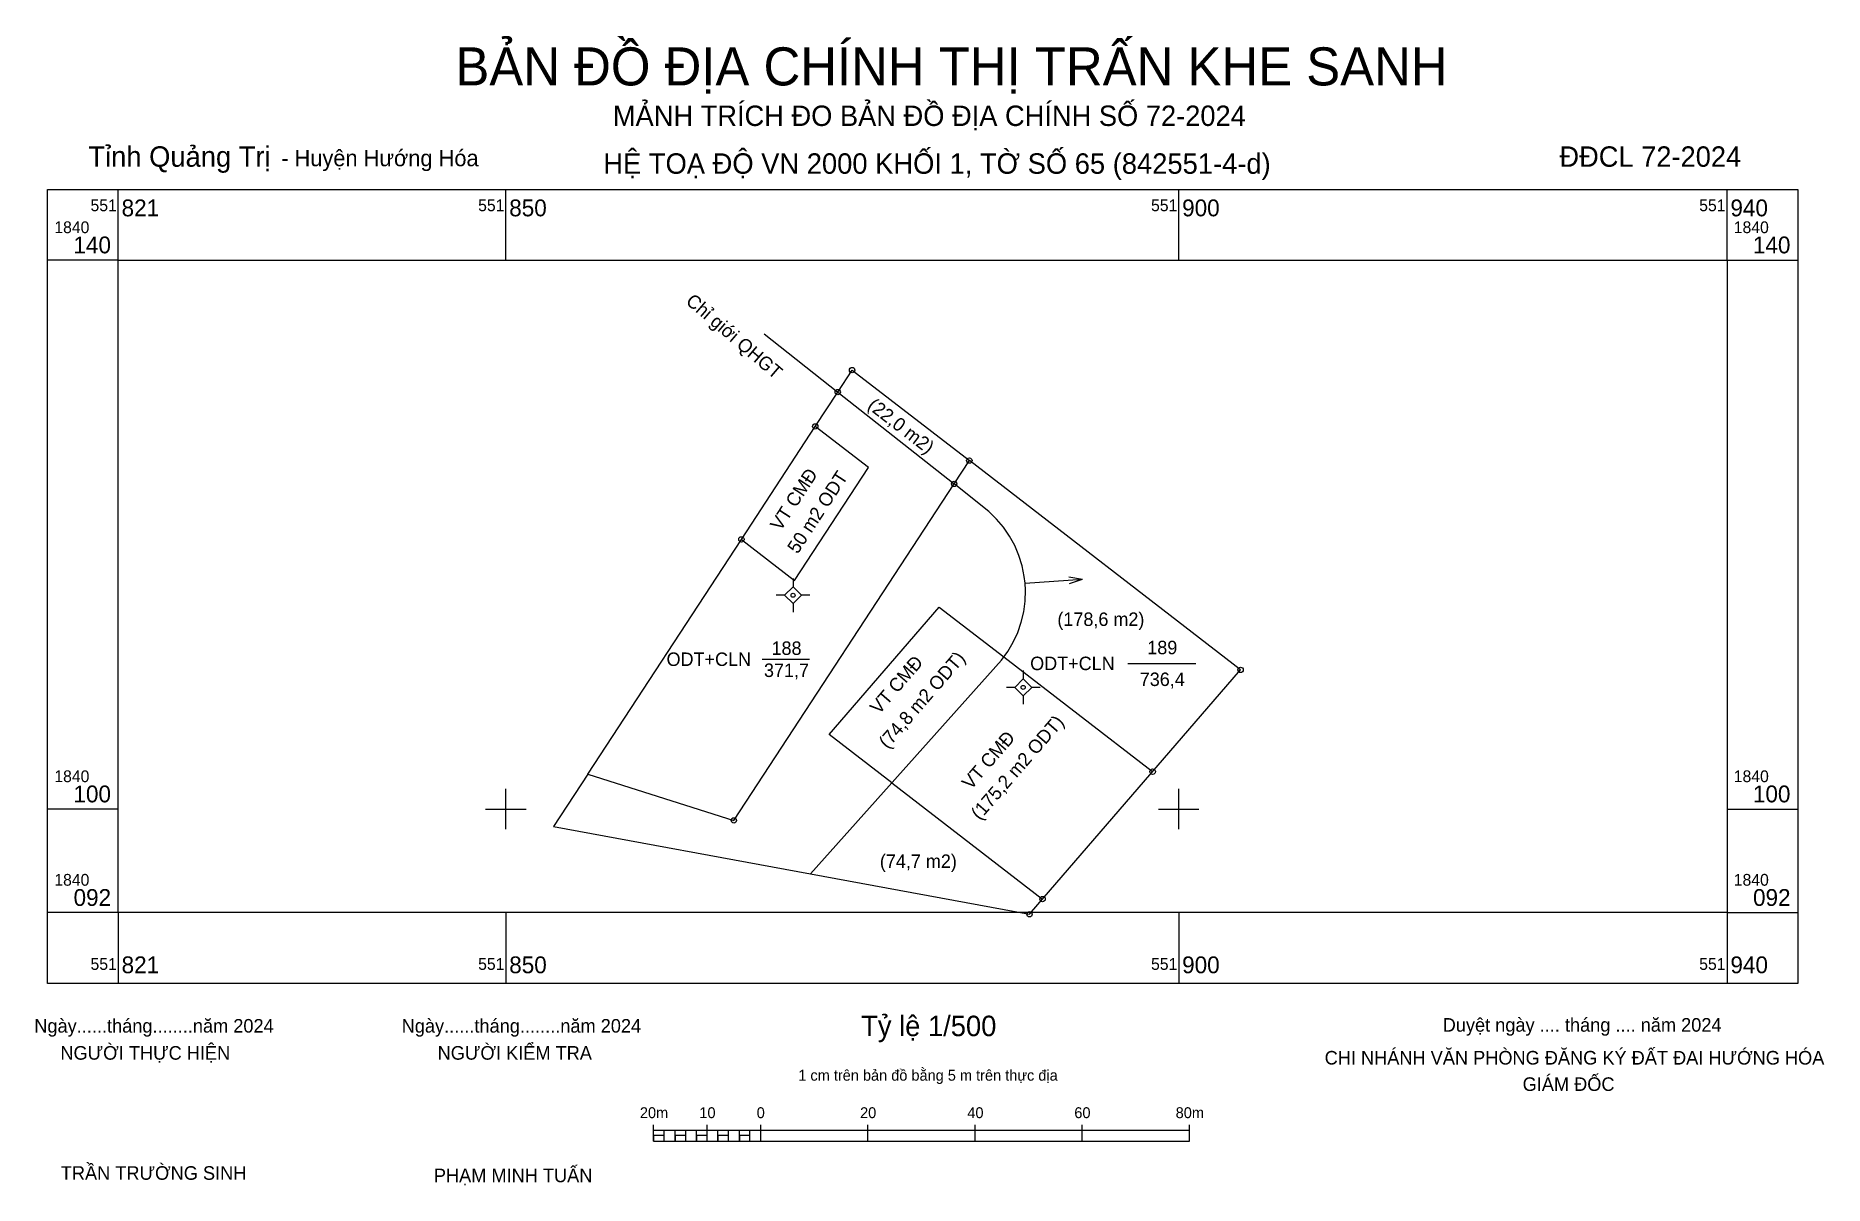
# Model space of a CAD drawing. Extents: x 551815 to 551948, y 1840072 to 1840157.
import ezdxf

# ---------------------------------------------------------------- set-up
doc = ezdxf.new("R2010")
doc.units = 0
for name, color, linetype in [('Level 10', 7, 'Continuous'), ('Level 11', 7, 'Continuous'), ('Level 13', 7, 'Continuous'), ('Level 16', 7, 'Continuous'), ('Level 19', 7, 'Continuous'), ('Level 2', 7, 'Continuous'), ('Level 20', 7, 'Continuous'), ('Level 30', 7, 'Continuous'), ('Level 4', 7, 'Continuous'), ('Level 5', 7, 'Continuous'), ('Level 6', 7, 'Continuous'), ('Level 63', 7, 'Continuous')]:
    doc.layers.add(name, color=color, linetype=linetype)

msp = doc.modelspace()

# ---------------------------------------------------------------- linework, layer by layer
at = {"layer": 'Level 10'}
for p, q in [((551872.99, 1840128.42), (551874.66, 1840130.97)), ((551867.5, 1840120.03), (551872.99, 1840128.42)), ((551883.31, 1840124.15), (551884.44, 1840125.88)), ((551856.09, 1840102.6), (551867.5, 1840120.03))]:
    msp.add_line(p, q, dxfattribs=at)
for points in [[(551874.66, 1840130.97), (551875.73, 1840132.6), (551884.44, 1840125.88)], [(551872.63, 1840095.19), (551888.91, 1840092.19), (551904.59, 1840110.34), (551884.44, 1840125.88)], [(551856.09, 1840102.6), (551866.94, 1840099.16), (551883.31, 1840124.15)], [(551856.09, 1840102.6), (551853.54, 1840098.71), (551872.63, 1840095.19)]]:
    msp.add_lwpolyline(points, dxfattribs=at)
at = {"layer": 'Level 11'}
for p, q in [((551871.34, 1840117.13), (551871.34, 1840116.51)), ((551870.71, 1840115.88), (551870.09, 1840115.88)), ((551871.34, 1840116.51), (551870.71, 1840115.88)), ((551870.71, 1840115.88), (551871.34, 1840115.26)), ((551871.96, 1840115.88), (551871.34, 1840116.51)), ((551871.34, 1840115.26), (551871.96, 1840115.88)), ((551872.59, 1840115.88), (551871.96, 1840115.88)), ((551871.34, 1840115.26), (551871.34, 1840114.63)), ((551887.82, 1840109.04), (551887.19, 1840109.04)), ((551888.44, 1840109.67), (551887.82, 1840109.04)), ((551887.82, 1840109.04), (551888.44, 1840108.42)), ((551888.44, 1840110.29), (551888.44, 1840109.67)), ((551889.07, 1840109.04), (551888.44, 1840109.67)), ((551888.44, 1840108.42), (551889.07, 1840109.04)), ((551889.69, 1840109.04), (551889.07, 1840109.04)), ((551888.44, 1840108.42), (551888.44, 1840107.79))]:
    msp.add_line(p, q, dxfattribs=at)
for centre in [(551871.34, 1840115.88), (551888.44, 1840109.04)]:
    msp.add_circle(centre, 0.15, dxfattribs=at)
at = {"layer": 'Level 13'}
for p, q in [((551869.05, 1840111.13), (551872.57, 1840111.13)), ((551896.21, 1840110.82), (551901.26, 1840110.82))]:
    msp.add_line(p, q, dxfattribs=at)
at = {"layer": 'Level 16'}
for p in [(551888.58, 1840116.78), (551891.84, 1840117.26), (551891.87, 1840116.76)]:
    msp.add_line(p, (551892.85, 1840117.08), dxfattribs=at)
at = {"layer": 'Level 19'}
msp.add_lwpolyline([(551867.5, 1840120.03), (551871.46, 1840116.97), (551876.95, 1840125.36), (551872.99, 1840128.42)], dxfattribs=at)
at = {"layer": 'Level 2'}
for p, q in [((551860.98, 1840075.34), (551860.98, 1840076.55)), ((551860.98, 1840076.15), (551900.79, 1840076.15)), ((551861.77, 1840075.34), (551861.77, 1840076.15)), ((551862.57, 1840075.34), (551862.57, 1840076.15)), ((551863.37, 1840075.34), (551863.37, 1840076.15)), ((551864.16, 1840075.34), (551864.16, 1840076.15)), ((551864.96, 1840075.34), (551864.96, 1840076.55)), ((551865.76, 1840075.34), (551865.76, 1840076.15)), ((551866.55, 1840075.34), (551866.55, 1840076.15)), ((551867.35, 1840075.34), (551867.35, 1840076.15)), ((551868.14, 1840075.34), (551868.14, 1840076.15)), ((551868.94, 1840075.34), (551868.94, 1840076.55)), ((551876.9, 1840075.34), (551876.9, 1840076.55)), ((551884.86, 1840075.34), (551884.86, 1840076.55)), ((551892.83, 1840075.34), (551892.83, 1840076.55)), ((551900.79, 1840075.34), (551900.79, 1840076.55)), ((551860.98, 1840075.34), (551900.79, 1840075.34))]:
    msp.add_line(p, q, dxfattribs=at)
for points in [[(551860.98, 1840075.34), (551861.77, 1840075.34), (551861.77, 1840075.75), (551860.98, 1840075.75)], [(551862.57, 1840075.34), (551863.37, 1840075.34), (551863.37, 1840075.75), (551862.57, 1840075.75)], [(551864.16, 1840075.34), (551864.96, 1840075.34), (551864.96, 1840075.75), (551864.16, 1840075.75)], [(551865.76, 1840075.34), (551866.55, 1840075.34), (551866.55, 1840075.75), (551865.76, 1840075.75)], [(551867.35, 1840075.34), (551868.14, 1840075.34), (551868.14, 1840075.75), (551867.35, 1840075.75)]]:
    msp.add_lwpolyline(points, close=True, dxfattribs=at)
at = {"layer": 'Level 20'}
for centre in [(551875.73, 1840132.6), (551874.66, 1840130.97), (551874.66, 1840130.97), (551872.99, 1840128.42), (551872.99, 1840128.42), (551884.44, 1840125.88), (551884.44, 1840125.88), (551884.44, 1840125.88), (551883.31, 1840124.15), (551883.31, 1840124.15), (551867.5, 1840120.03), (551867.5, 1840120.03), (551904.59, 1840110.34), (551898.06, 1840102.78), (551898.06, 1840102.78), (551866.94, 1840099.16), (551889.88, 1840093.32), (551889.88, 1840093.32), (551888.91, 1840092.19)]:
    msp.add_circle(centre, 0.2, dxfattribs=at)
at = {"layer": 'Level 30'}
for p, q in [((551869.19, 1840135.29), (551874.66, 1840130.97)), ((551874.66, 1840130.97), (551883.31, 1840124.15))]:
    msp.add_line(p, q, dxfattribs=at)
msp.add_lwpolyline([(551872.63, 1840095.19), (551886.82, 1840111.06), (551887.3, 1840111.7), (551887.7, 1840112.39), (551888.03, 1840113.12), (551888.29, 1840113.87), (551888.48, 1840114.65), (551888.58, 1840115.45), (551888.6, 1840116.25), (551888.58, 1840116.78), (551888.52, 1840117.28), (551888.36, 1840118.06), (551888.12, 1840118.83), (551887.81, 1840119.57), (551887.43, 1840120.27), (551886.98, 1840120.93), (551886.46, 1840121.54), (551885.89, 1840122.1), (551883.31, 1840124.15)], dxfattribs=at)
at = {"layer": 'Level 4'}
for p, q in [((551887, 1840111.3), (551898.06, 1840102.78)), ((551878.68, 1840101.96), (551889.88, 1840093.32))]:
    msp.add_line(p, q, dxfattribs=at)
msp.add_lwpolyline([(551878.68, 1840101.96), (551874.02, 1840105.55), (551882.2, 1840115), (551887, 1840111.3)], dxfattribs=at)
at = {"layer": 'Level 63'}
for p, q in [((551821.2, 1840140.77), (551821.2, 1840146.02)), ((551850, 1840140.77), (551850, 1840146.02)), ((551900, 1840140.77), (551900, 1840146.02)), ((551940.74, 1840140.77), (551940.74, 1840146.02)), ((551821.2, 1840140.77), (551815.95, 1840140.77)), ((551940.74, 1840140.77), (551945.99, 1840140.77)), ((551850, 1840098.5), (551850, 1840101.5)), ((551900, 1840098.5), (551900, 1840101.5)), ((551821.2, 1840100), (551815.95, 1840100)), ((551848.5, 1840100), (551851.5, 1840100)), ((551898.5, 1840100), (551901.5, 1840100)), ((551940.74, 1840100), (551945.99, 1840100)), ((551821.2, 1840092.31), (551815.95, 1840092.31)), ((551821.2, 1840092.31), (551821.2, 1840087.06)), ((551850, 1840092.31), (551850, 1840087.06)), ((551900, 1840092.31), (551900, 1840087.06)), ((551940.74, 1840092.31), (551940.74, 1840087.06)), ((551940.74, 1840092.31), (551945.99, 1840092.31))]:
    msp.add_line(p, q, dxfattribs=at)
for points in [[(551815.95, 1840146.02), (551945.99, 1840146.02), (551945.99, 1840087.06), (551815.95, 1840087.06), (551815.95, 1840146.02)], [(551821.2, 1840140.77), (551940.74, 1840140.77), (551940.74, 1840092.31), (551821.2, 1840092.31), (551821.2, 1840140.77)]]:
    msp.add_lwpolyline(points, dxfattribs=at)

# ---------------------------------------------------------------- texts
at = {"layer": 'Level 13'}
msp.add_text('188', height=1, dxfattribs=at).set_placement((551869.74, 1840111.45))
msp.add_text('189', height=1, rotation=360, dxfattribs=at).set_placement((551897.66, 1840111.5))
at = {"layer": 'Level 16'}
for s, p in [('(178,6 m2)', (551890.98, 1840113.6)), ('(74,7 m2)', (551877.79, 1840095.63))]:
    msp.add_text(s, height=1, dxfattribs=at).set_placement(p)
for s, p in [('VT CMĐ', (551877.72, 1840106.98)), ('(74,8 m2 ODT)', (551878.37, 1840104.42)), ('(175,2 m2 ODT)', (551885.22, 1840099.12)), ('VT CMĐ', (551884.55, 1840101.38))]:
    msp.add_text(s, height=1, rotation=49.1203, dxfattribs=at).set_placement(p)
at = {"layer": 'Level 2'}
for s, height, p in [('BẢN ĐỒ ĐỊA CHÍNH THỊ TRẤN KHE SANH', 2.827, (551846.25, 1840153.74)), ('MẢNH TRÍCH ĐO BẢN ĐỒ ĐỊA CHÍNH SỐ 72-2024', 1.5143, (551857.95, 1840150.73)), ('Tỉnh Quảng Trị', 1.5185, (551818.98, 1840147.7)), ('- Huyện Hướng Hóa', 1.2116, (551833.31, 1840147.74)), ('HỆ TOẠ ĐỘ VN 2000 KHỐI 1, TỜ SỐ 65 (842551-4-d)', 1.5185, (551857.24, 1840147.18)), (' ĐĐCL 72-2024', 1.5143, (551927.72, 1840147.7)), ('ODT+CLN', 1, (551861.94, 1840110.63)), ('Ngày......tháng........năm 2024', 1.0099, (551814.96, 1840083.4)), ('Ngày......tháng........năm 2024', 1.0099, (551842.26, 1840083.4)), ('Tỷ lệ 1/500', 1.5189, (551876.4, 1840083.14)), ('Duyệt ngày .... tháng .... năm 2024', 1.0099, (551919.61, 1840083.47)), ('NGƯỜI THỰC HIỆN', 1.0099, (551816.9, 1840081.39)), ('NGƯỜI KIỂM TRA', 1.0099, (551844.93, 1840081.39)), ('CHI NHÁNH VĂN PHÒNG ĐĂNG KÝ ĐẤT ĐAI HƯỚNG HÓA', 1.0099, (551910.84, 1840081.03)), ('1 cm trên bản đồ bằng 5 m trên thực địa', 0.8078, (551871.73, 1840079.83)), ('GIÁM ĐỐC', 1.01, (551925.55, 1840079.07)), ('20m', 0.808, (551859.96, 1840077.05)), ('10', 0.808, (551864.38, 1840077.05)), ('0', 0.808, (551868.64, 1840077.05)), ('20', 0.808, (551876.32, 1840077.05)), ('40', 0.808, (551884.29, 1840077.05)), ('60', 0.808, (551892.24, 1840077.05)), ('80m', 0.808, (551899.77, 1840077.05)), ('TRẦN TRƯỜNG SINH', 1.0099, (551816.93, 1840072.47)), ('PHẠM MINH TUẤN', 1.0099, (551844.65, 1840072.29))]:
    msp.add_text(s, height=height, dxfattribs=at).set_placement(p)
msp.add_text('ODT+CLN', height=1, rotation=360, dxfattribs=at).set_placement((551888.96, 1840110.32))
at = {"layer": 'Level 30'}
msp.add_text('Chỉ giới QHGT', height=1, rotation=319.4261, dxfattribs=at).set_placement((551863.3, 1840137.6))
at = {"layer": 'Level 4'}
msp.add_text('371,7', height=1, dxfattribs=at).set_placement((551869.18, 1840109.81))
msp.add_text('736,4', height=1, rotation=360, dxfattribs=at).set_placement((551897.1, 1840109.14))
at = {"layer": 'Level 5'}
msp.add_text('(22,0 m2)', height=1, rotation=322.3592, dxfattribs=at).set_placement((551876.8, 1840129.81))
at = {"layer": 'Level 6'}
for s, p in [('VT CMĐ', (551870.41, 1840120.59)), ('50 m2 ODT', (551871.68, 1840118.89))]:
    msp.add_text(s, height=1, rotation=56.7854, dxfattribs=at).set_placement(p)
at = {"layer": 'Level 63'}
for s, height, p in [('551', 0.875, (551819.14, 1840144.4)), ('821', 1.25, (551821.45, 1840144.02)), ('551', 0.875, (551847.94, 1840144.4)), ('850', 1.25, (551850.25, 1840144.02)), ('551', 0.875, (551897.94, 1840144.4)), ('900', 1.25, (551900.25, 1840144.02)), ('551', 0.875, (551938.67, 1840144.4)), ('940', 1.25, (551940.99, 1840144.02)), ('1840', 0.875, (551816.45, 1840142.77)), ('1840', 0.875, (551941.24, 1840142.77)), ('140', 1.25, (551817.87, 1840141.27)), ('140', 1.25, (551942.66, 1840141.27)), ('1840', 0.875, (551816.45, 1840102)), ('1840', 0.875, (551941.24, 1840102)), ('100', 1.25, (551817.87, 1840100.5)), ('100', 1.25, (551942.66, 1840100.5)), ('1840', 0.875, (551816.45, 1840094.31)), ('1840', 0.875, (551941.24, 1840094.31)), ('092', 1.25, (551817.88, 1840092.81)), ('092', 1.25, (551942.67, 1840092.81)), ('821', 1.25, (551821.45, 1840087.81)), ('850', 1.25, (551850.25, 1840087.81)), ('900', 1.25, (551900.25, 1840087.81)), ('940', 1.25, (551940.99, 1840087.81)), ('551', 0.875, (551819.14, 1840088.06)), ('551', 0.875, (551847.94, 1840088.06)), ('551', 0.875, (551897.94, 1840088.06)), ('551', 0.875, (551938.67, 1840088.06))]:
    msp.add_text(s, height=height, dxfattribs=at).set_placement(p)

doc.saveas('drawing.dxf')
